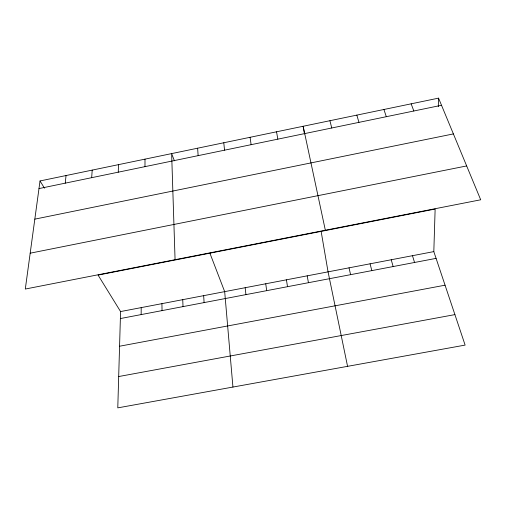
<?xml version="1.0" encoding="UTF-8"?>
<svg xmlns="http://www.w3.org/2000/svg" width="506" height="506" viewBox="0 0 506 506"><rect width="100%" height="100%" fill="white"/><g stroke="black" fill="none" stroke-linecap="round" stroke-linejoin="round"><path stroke-width="0.76" d="M144.982 166.651L145.001 159.137M141.155 314.593L141.199 307.616M120.573 311.563L117.784 407.868L465.115 345.098L433.819 251.608L435.135 209.054L98.082 275.1L120.573 311.563L433.819 251.608M438.291 106.696L438.557 98.132L40.025 180.952L25.3 289.04L480.7 199.788L438.557 98.132M118.246 172.179L118.524 164.64M91.668 177.682L92.206 170.105M65.249 183.153L66.039 175.544M38.981 188.586L441.517 105.273M34.819 219.142L453.389 133.913M30.183 253.19L466.665 165.936M120.371 318.552L436.083 258.37M119.568 346.23L445.059 285.188M118.695 376.54L454.913 314.612M40.025 180.952L44.484 188.175M174.412 160.832L171.635 153.603L175.07 259.686M209.901 253.19L224.677 291.639L232.937 387.058M411.157 103.825L413.826 111.004M383.915 109.486L386.306 116.703M412.472 255.694L414.559 262.475M356.838 115.115L358.95 122.363M391.227 259.761L393.143 266.554M370.069 263.809L371.821 270.621M329.912 120.706L331.753 127.993M349.02 267.845L350.595 274.669M325.339 230.236L303.151 126.272L304.46 133.919M347.565 366.338L328.059 271.855L321.133 231.394M307.193 275.846L308.439 282.702M276.542 131.8L277.832 139.15M286.428 279.824L287.509 286.693M250.084 137.297L251.109 144.684M265.751 283.777L266.668 290.665M245.17 287.718L245.929 294.618M223.785 142.762L224.544 150.181M197.631 148.201L198.137 155.646M203.665 295.662L204.101 302.594M182.748 299.666L183.02 306.611M161.926 303.651L162.04 310.608"/></g></svg>
